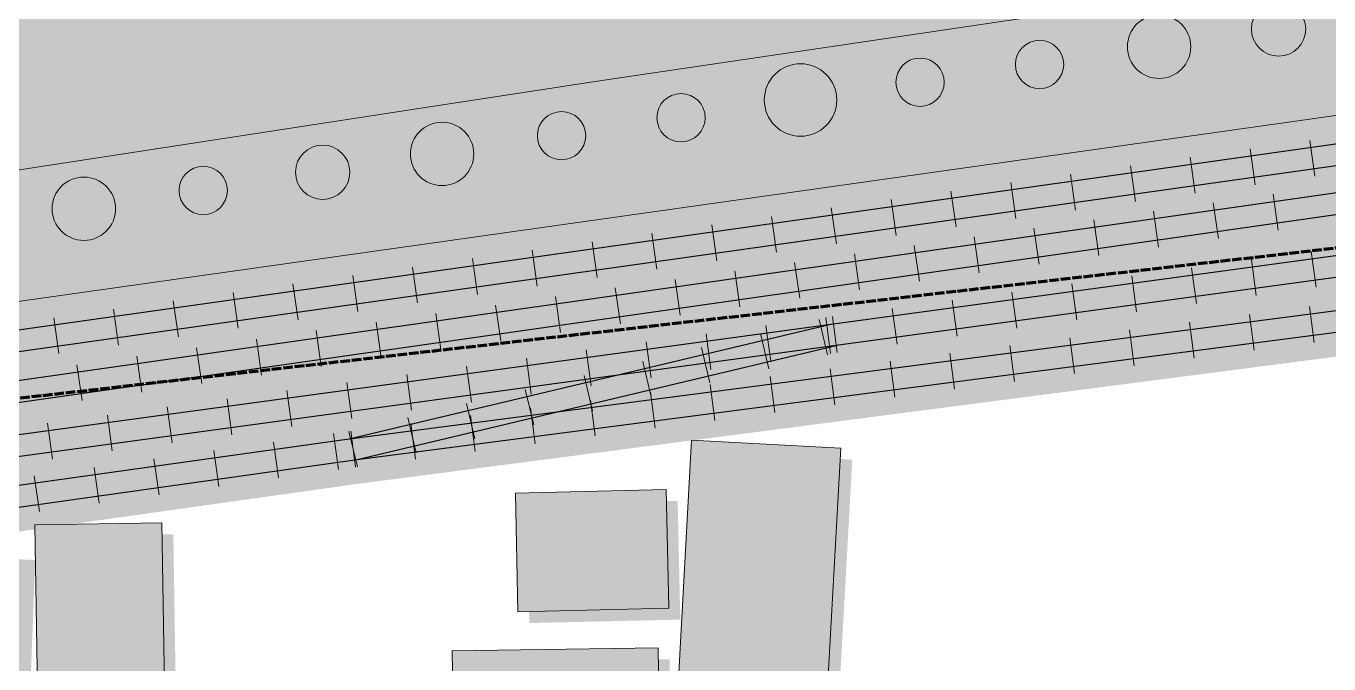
# Model space of a CAD drawing. Header units: metres. Extents: x 305859 to 307221, y 9155922 to 9156786.
# Drawn here: x 306656 to 306742.2, y 9156100.6 to 9156142.8 of the extents above; entities that cross this region are included whole.
import ezdxf

# ---------------------------------------------------------------- set-up
doc = ezdxf.new("R2010")
doc.units = ezdxf.units.M
doc.linetypes.add('DASHED2', pattern=[0.762, 0.635, -0.127])
for name, color, linetype, lineweight, true_color in [('B-BAYANGAN', 7, 'Continuous', 0, 0x76786c), ('B-DELINEASI', 7, 'DASHED2', 70, 0xc800c8), ('K-BANGUNAN_LUAR_TAPAK', 7, 'Continuous', 9, 0xdedede), ('K-REL_BALAS', 7, 'Continuous', 0, 0xb0a89c), ('K-REL_BANTALAN', 7, 'Continuous', 9, 0x5a5a5a), ('K-REL_KA', 7, 'Continuous', 25, 0x282828), ('V-POHON_PENEDUH', 7, 'Continuous', 13, 0x288232)]:
    doc.layers.add(name, color=color, linetype=linetype, lineweight=lineweight, true_color=true_color)
doc.layers.add('G-PERKERASAN', color=7, linetype='Continuous')
doc.layers.add('V-RTH_SEMPADAN', color=7, linetype='Continuous')

# ---------------------------------------------------------------- blocks, each defined once
blk = doc.blocks.new('POHON')
at = {"true_color": 0x3e843e}
h = blk.add_hatch(color=97, dxfattribs=at)
h.dxf.hatch_style = 1
edge = h.paths.add_edge_path()
edge.add_arc((0, 0.78), 0.32, 0, 360)
at = {"true_color": 0x347638}
h = blk.add_hatch(color=97, dxfattribs=at)
h.dxf.hatch_style = 1
edge = h.paths.add_edge_path()
edge.add_arc((0, 0), 1, 0, 360)
at = {"true_color": 0x3e843e}
h = blk.add_hatch(color=97, dxfattribs=at)
h.dxf.hatch_style = 1
edge = h.paths.add_edge_path()
edge.add_arc((-0.552, 0.552), 0.32, 0, 360)
at = {"true_color": 0x62a556}
h = blk.add_hatch(color=85, dxfattribs=at)
h.dxf.hatch_style = 1
edge = h.paths.add_edge_path()
edge.add_arc((-0.2, 0.22), 0.55, 0, 360)
at = {"true_color": 0x3e843e}
h = blk.add_hatch(color=97, dxfattribs=at)
h.dxf.hatch_style = 1
edge = h.paths.add_edge_path()
edge.add_arc((0.552, 0.552), 0.32, 0, 360)
at = {"true_color": 0x697060}
h = blk.add_hatch(color=251, dxfattribs=at)
h.dxf.hatch_style = 1
edge = h.paths.add_edge_path()
edge.add_arc((0.38, -0.38), 1, 0, 360)
at = {"true_color": 0x3e843e}
h = blk.add_hatch(color=97, dxfattribs=at)
h.dxf.hatch_style = 1
edge = h.paths.add_edge_path()
edge.add_arc((-0.78, 0), 0.32, 0, 360)
h = blk.add_hatch(color=97, dxfattribs=at)
h.dxf.hatch_style = 1
edge = h.paths.add_edge_path()
edge.add_arc((0.78, 0), 0.32, 0, 360)
h = blk.add_hatch(color=97, dxfattribs=at)
h.dxf.hatch_style = 1
edge = h.paths.add_edge_path()
edge.add_arc((-0.552, -0.552), 0.32, 0, 360)
h = blk.add_hatch(color=97, dxfattribs=at)
h.dxf.hatch_style = 1
edge = h.paths.add_edge_path()
edge.add_arc((0.552, -0.552), 0.32, 0, 360)
h = blk.add_hatch(color=97, dxfattribs=at)
h.dxf.hatch_style = 1
edge = h.paths.add_edge_path()
edge.add_arc((0, -0.78), 0.32, 0, 360)
at = {"color": 99, "lineweight": 9, "true_color": 0x235528}
blk.add_circle((0, 0), 1, dxfattribs=at)

msp = doc.modelspace()

# ---------------------------------------------------------------- hatches: boundary and pattern name
at = {"layer": 'B-BAYANGAN', "true_color": 0x76786c}
h = msp.add_hatch(color=8, dxfattribs=at)
h.dxf.hatch_style = 1
h.paths.add_polyline_path([(306683.383, 9156165.306), (306684.535, 9156156.32), (306687.291, 9156156.603), (306688.566, 9156144.207), (306666.182, 9156141.905), (306664.907, 9156154.301), (306667.991, 9156154.618), (306666.892, 9156163.191), (306683.383, 9156165.306)])
h = msp.add_hatch(color=8, dxfattribs=at)
h.dxf.hatch_style = 1
h.paths.add_polyline_path([(306700.801, 9156114.638), (306710.69, 9156114.092), (306709.651, 9156095.418), (306699.773, 9156095.964), (306700.801, 9156114.638)])
h = msp.add_hatch(color=8, dxfattribs=at)
h.dxf.hatch_style = 1
h.paths.add_polyline_path([(306689.129, 9156111.128), (306699.126, 9156111.357), (306699.301, 9156103.494), (306689.304, 9156103.265), (306689.129, 9156111.128)])
h = msp.add_hatch(color=8, dxfattribs=at)
h.dxf.hatch_style = 1
h.paths.add_polyline_path([(306657.313, 9156109.019), (306665.732, 9156109.153), (306665.925, 9156096.954), (306657.517, 9156096.821), (306657.313, 9156109.019)])
h = msp.add_hatch(color=8, dxfattribs=at)
h.dxf.hatch_style = 1
h.paths.add_polyline_path([(306644.12, 9156107.904), (306656.591, 9156107.446), (306656.083, 9156094.094), (306643.612, 9156094.552), (306644.12, 9156107.904)])
h = msp.add_hatch(color=8, dxfattribs=at)
h.dxf.hatch_style = 1
h.paths.add_polyline_path([(306684.945, 9156100.682), (306698.594, 9156100.87), (306698.904, 9156079.038), (306685.266, 9156078.85), (306684.945, 9156100.682)])
at = {"layer": 'G-PERKERASAN', "true_color": 0xe0ded9}
h = msp.add_hatch(color=254, dxfattribs=at)
h.dxf.hatch_style = 1
h.paths.add_polyline_path([(306908.991, 9156199.224), (306871.946, 9156198.019), (306868.838, 9156144.144), (306843.973, 9156139.654), (306613.966, 9156113.407), (306520.721, 9156109.954), (306448.831, 9156118.111), (306448.831, 9156123.174), (306477.156, 9156118.515), (306520.147, 9156115.685), (306566.866, 9156115.258), (306613.832, 9156118.698), (306780.378, 9156142.221), (306834.175, 9156150.611), (306834.206, 9156150.614), (306834.236, 9156150.619), (306836.67, 9156150.94), (306832.652, 9156160.25), (306794.325, 9156155.537), (306785.065, 9156153.865), (306754.667, 9156148.377), (306749.086, 9156147.369), (306735.941, 9156145.416), (306694.109, 9156139.201), (306682.572, 9156137.435), (306647.045, 9156131.998), (306596.424, 9156127.396), (306534.299, 9156127.396), (306532.491, 9156127.582), (306527.336, 9156128.112), (306527.76, 9156145.94), (306529.801, 9156231.677), (306512.264, 9156228.096), (306472.743, 9156232.048), (306466.174, 9156213.241), (306448.831, 9156196.713), (306448.831, 9156532.371), (306504.834, 9156523.084), (306572.178, 9156510.306), (306677.166, 9156490.276), (306781.809, 9156471.972), (306833.432, 9156467.309), (306884.355, 9156462.71), (306888.869, 9156462.302), (306908.991, 9156460.229), (306908.991, 9156405.135), (306880.738, 9156410.367), (306872.191, 9156289.958), (306880.063, 9156289.504), (306887.261, 9156399.075), (306908.991, 9156395.952), (306908.991, 9156283.201), (306908.991, 9156208.942), (306891.749, 9156208.374), (306886.184, 9156208.191), (306882.096, 9156208.056), (306881.637, 9156222), (306879.908, 9156222), (306879.787, 9156200), (306885.632, 9156200.303), (306885.601, 9156199.857), (306906.625, 9156201.392), (306908.7, 9156201.5), (306908.991, 9156201.535), (306908.991, 9156199.224)])
at = {"layer": 'K-BANGUNAN_LUAR_TAPAK', "true_color": 0xececea}
h = msp.add_hatch(color=7, dxfattribs=at)
h.dxf.hatch_style = 1
h.paths.add_polyline_path([(306700.051, 9156115.388), (306709.94, 9156114.842), (306708.901, 9156096.168), (306699.023, 9156096.714), (306700.051, 9156115.388)])
h = msp.add_hatch(color=7, dxfattribs=at)
h.dxf.hatch_style = 1
h.paths.add_polyline_path([(306688.379, 9156111.878), (306698.376, 9156112.107), (306698.551, 9156104.244), (306688.554, 9156104.015), (306688.379, 9156111.878)])
h = msp.add_hatch(color=7, dxfattribs=at)
h.dxf.hatch_style = 1
h.paths.add_polyline_path([(306656.563, 9156109.769), (306664.982, 9156109.903), (306665.175, 9156097.704), (306656.767, 9156097.571), (306656.563, 9156109.769)])
h = msp.add_hatch(color=7, dxfattribs=at)
h.dxf.hatch_style = 1
h.paths.add_polyline_path([(306684.195, 9156101.432), (306697.844, 9156101.62), (306698.154, 9156079.788), (306684.516, 9156079.6), (306684.195, 9156101.432)])
at = {"layer": 'K-REL_BALAS', "true_color": 0xbeb8ae}
h = msp.add_hatch(color=9, dxfattribs=at)
h.dxf.hatch_style = 1
h.paths.add_polyline_path([(306482.161, 9156097.69), (306501.605, 9156097.161), (306542.586, 9156099.524), (306542.389, 9156102.187), (306542.282, 9156103.623), (306568.72, 9156105.583), (306591.588, 9156108.692), (306569.682, 9156106.674), (306569.612, 9156106.669), (306569.549, 9156106.666), (306569.479, 9156106.664), (306524.347, 9156106.469), (306524.303, 9156106.47), (306524.264, 9156106.471), (306524.22, 9156106.472), (306482.161, 9156108.597), (306482.161, 9156113.243), (306482.947, 9156113.203), (306482.161, 9156113.255), (306482.161, 9156117.905), (306520.136, 9156115.405), (306566.875, 9156114.978), (306613.861, 9156118.419), (306780.42, 9156141.945), (306829.435, 9156149.588), (306829.435, 9156141.095), (306798.465, 9156136.759), (306829.435, 9156140.936), (306829.435, 9156132.191), (306677.953, 9156112.489), (306592.693, 9156100.464), (306592.687, 9156100.464), (306592.682, 9156100.463), (306592.676, 9156100.462), (306557.241, 9156095.728), (306557.181, 9156095.721), (306557.127, 9156095.716), (306557.067, 9156095.712), (306501.774, 9156092.523), (306501.706, 9156092.52), (306501.645, 9156092.519), (306501.577, 9156092.52), (306482.161, 9156093.048), (306482.161, 9156097.69)])
at = {"layer": 'V-RTH_SEMPADAN', "true_color": 0xb0d48c}
h = msp.add_hatch(color=63, dxfattribs=at)
h.dxf.hatch_style = 1
h.paths.add_polyline_path([(306647.045, 9156131.998), (306682.572, 9156137.435), (306694.109, 9156139.201), (306735.941, 9156145.416), (306749.086, 9156147.369), (306754.667, 9156148.377), (306785.065, 9156153.865), (306794.325, 9156155.537), (306832.652, 9156160.25), (306836.67, 9156150.94), (306834.236, 9156150.619), (306834.206, 9156150.614), (306834.175, 9156150.611), (306780.378, 9156142.221), (306613.832, 9156118.698), (306566.866, 9156115.258), (306520.147, 9156115.685), (306477.156, 9156118.515), (306436.749, 9156125.161), (306410.262, 9156131.502), (306383.405, 9156139.9), (306322.399, 9156163.64), (306271.817, 9156192.257), (306234.968, 9156217.091), (306194.5, 9156250.984), (306167.575, 9156277.281), (306143.497, 9156304.591), (306106.944, 9156354.872), (306104.259, 9156359.574), (306127.354, 9156361.253), (306133.406, 9156338.556), (306160.586, 9156296.707), (306193.374, 9156263.487), (306216.24, 9156242.779), (306246.009, 9156220.776), (306288.72, 9156190.576), (306332.726, 9156171.593), (306393.989, 9156155.199), (306486.314, 9156132.333), (306532.491, 9156127.582), (306534.299, 9156127.396), (306596.424, 9156127.396), (306647.045, 9156131.998)])
at = {"layer": 'V-RTH_SEMPADAN', "true_color": 0x8ab66c}
h = msp.add_hatch(dxfattribs=at)
h.set_pattern_fill('GRASS', color=83, scale=0.35)
h.paths.add_polyline_path([(306647.045, 9156131.998), (306682.572, 9156137.435), (306694.109, 9156139.201), (306735.941, 9156145.416), (306749.086, 9156147.369), (306754.667, 9156148.377), (306785.065, 9156153.865), (306794.325, 9156155.537), (306832.652, 9156160.25), (306836.67, 9156150.94), (306834.236, 9156150.619), (306834.206, 9156150.614), (306834.175, 9156150.611), (306780.378, 9156142.221), (306613.832, 9156118.698), (306566.866, 9156115.258), (306520.147, 9156115.685), (306477.156, 9156118.515), (306436.749, 9156125.161), (306410.262, 9156131.502), (306383.405, 9156139.9), (306322.399, 9156163.64), (306271.817, 9156192.257), (306234.968, 9156217.091), (306194.5, 9156250.984), (306167.575, 9156277.281), (306143.497, 9156304.591), (306106.944, 9156354.872), (306104.259, 9156359.574), (306127.354, 9156361.253), (306133.406, 9156338.556), (306160.586, 9156296.707), (306193.374, 9156263.487), (306216.24, 9156242.779), (306246.009, 9156220.776), (306288.72, 9156190.576), (306332.726, 9156171.593), (306393.989, 9156155.199), (306486.314, 9156132.333), (306532.491, 9156127.582), (306534.299, 9156127.396), (306596.424, 9156127.396), (306647.045, 9156131.998)])

# ---------------------------------------------------------------- linework, layer by layer
at = {"layer": 'B-DELINEASI'}
msp.add_lwpolyline([(307044.811, 9156445.344), (307040.22, 9156386.794), (307034.792, 9156282.996), (307033.552, 9156256.861), (307033.552, 9156224.798), (307008.361, 9156221.849), (306994.202, 9156219.777), (306994.202, 9156214.251), (306986.259, 9156211.833), (306955.522, 9156207.689), (306947.234, 9156203.199), (306914.425, 9156199.401), (306871.946, 9156198.019), (306868.838, 9156144.144), (306843.973, 9156139.654), (306613.966, 9156113.407), (306520.721, 9156109.954), (306423.331, 9156121.005), (306333.538, 9156153.468)], dxfattribs=at)
at = {"layer": 'K-BANGUNAN_LUAR_TAPAK', "color": 253, "lineweight": 9, "true_color": 0xb0b0ae}
for points in [[(306700.051, 9156115.388), (306709.94, 9156114.842), (306708.901, 9156096.168), (306699.023, 9156096.714), (306700.051, 9156115.388)], [(306688.379, 9156111.878), (306698.376, 9156112.107), (306698.551, 9156104.244), (306688.554, 9156104.015), (306688.379, 9156111.878)], [(306656.563, 9156109.769), (306664.982, 9156109.903), (306665.175, 9156097.704), (306656.767, 9156097.571), (306656.563, 9156109.769)], [(306684.195, 9156101.432), (306697.844, 9156101.62), (306698.154, 9156079.788), (306684.516, 9156079.6), (306684.195, 9156101.432)]]:
    msp.add_lwpolyline(points, close=True, dxfattribs=at)
at = {"layer": 'K-REL_BANTALAN'}
for points in [[(306740.985, 9156135.244), (306741.321, 9156132.867)], [(306733.064, 9156134.125), (306733.399, 9156131.748)], [(306737.024, 9156134.684), (306737.36, 9156132.308)], [(306725.142, 9156133.006), (306725.478, 9156130.63)], [(306729.103, 9156133.565), (306729.439, 9156131.189)], [(306721.182, 9156132.447), (306721.517, 9156130.07)], [(306713.26, 9156131.328), (306713.596, 9156128.951)], [(306717.221, 9156131.887), (306717.557, 9156129.511)], [(306738.891, 9156129.303), (306738.552, 9156131.679)], [(306709.3, 9156130.768), (306709.635, 9156128.392)], [(306730.972, 9156128.173), (306730.633, 9156130.549)], [(306734.932, 9156128.738), (306734.593, 9156131.114)], [(306701.378, 9156129.649), (306701.714, 9156127.273)], [(306705.339, 9156130.209), (306705.675, 9156127.832)], [(306727.012, 9156127.608), (306726.673, 9156129.984)], [(306697.418, 9156129.09), (306697.753, 9156126.714)], [(306719.092, 9156126.478), (306718.753, 9156128.854)], [(306723.052, 9156127.043), (306722.713, 9156129.419)], [(306689.496, 9156127.971), (306689.832, 9156125.595)], [(306693.457, 9156128.531), (306693.793, 9156126.154)], [(306715.132, 9156125.913), (306714.793, 9156128.289)], [(306741.404, 9156125.508), (306741.08, 9156127.886)], [(306685.536, 9156127.412), (306685.871, 9156125.035)], [(306707.212, 9156124.783), (306706.873, 9156127.159)], [(306711.172, 9156125.348), (306710.833, 9156127.724)], [(306737.44, 9156124.969), (306737.117, 9156127.347)], [(306677.614, 9156126.293), (306677.95, 9156123.916)], [(306681.575, 9156126.852), (306681.911, 9156124.476)], [(306703.252, 9156124.218), (306702.913, 9156126.594)], [(306729.513, 9156123.89), (306729.19, 9156126.268)], [(306733.477, 9156124.429), (306733.153, 9156126.807)], [(306673.653, 9156125.733), (306673.989, 9156123.357)], [(306695.333, 9156123.088), (306694.994, 9156125.464)], [(306699.292, 9156123.653), (306698.953, 9156126.029)], [(306725.55, 9156123.351), (306725.226, 9156125.729)], [(306665.732, 9156124.615), (306666.068, 9156122.238)], [(306669.693, 9156125.174), (306670.028, 9156122.798)], [(306691.373, 9156122.523), (306691.034, 9156124.899)], [(306717.623, 9156122.272), (306717.299, 9156124.65)], [(306721.586, 9156122.812), (306721.263, 9156125.19)], [(306661.771, 9156124.055), (306662.107, 9156121.679)], [(306683.453, 9156121.393), (306683.114, 9156123.769)], [(306687.413, 9156121.958), (306687.074, 9156124.334)], [(306709.254, 9156121.134), (306708.931, 9156123.512)], [(306709.696, 9156121.194), (306709.372, 9156123.572)], [(306713.659, 9156121.733), (306713.336, 9156124.111)], [(306737.295, 9156121.336), (306736.985, 9156123.716)], [(306741.262, 9156121.852), (306740.952, 9156124.232)], [(306657.811, 9156123.496), (306658.146, 9156121.119)], [(306679.493, 9156120.828), (306679.154, 9156123.204)], [(306705.29, 9156120.595), (306704.967, 9156122.973)], [(306709.049, 9156121.034), (306708.493, 9156123.369)], [(306729.362, 9156120.304), (306729.052, 9156122.684)], [(306733.328, 9156120.82), (306733.019, 9156123.2)], [(306671.573, 9156119.698), (306671.234, 9156122.074)], [(306675.533, 9156120.263), (306675.194, 9156122.639)], [(306697.363, 9156119.518), (306697.04, 9156121.896)], [(306701.327, 9156120.056), (306701.003, 9156122.434)], [(306705.158, 9156120.107), (306704.602, 9156122.442)], [(306725.395, 9156119.789), (306725.086, 9156122.169)], [(306663.653, 9156118.568), (306663.314, 9156120.944)], [(306667.613, 9156119.133), (306667.274, 9156121.509)], [(306693.4, 9156118.979), (306693.076, 9156121.357)], [(306701.266, 9156119.18), (306700.71, 9156121.515)], [(306717.462, 9156118.757), (306717.153, 9156121.137)], [(306721.429, 9156119.273), (306721.119, 9156121.653)], [(306659.694, 9156118.003), (306659.355, 9156120.379)], [(306685.472, 9156117.901), (306685.149, 9156120.279)], [(306689.436, 9156118.44), (306689.113, 9156120.818)], [(306697.375, 9156118.254), (306696.819, 9156120.589)], [(306709.529, 9156117.725), (306709.219, 9156120.105)], [(306713.495, 9156118.241), (306713.186, 9156120.621)], [(306677.545, 9156116.824), (306677.222, 9156119.202)], [(306681.509, 9156117.362), (306681.186, 9156119.741)], [(306693.484, 9156117.327), (306692.928, 9156119.662)], [(306705.562, 9156117.209), (306705.253, 9156119.589)], [(306673.582, 9156116.285), (306673.259, 9156118.663)], [(306689.593, 9156116.4), (306689.037, 9156118.735)], [(306697.629, 9156116.177), (306697.32, 9156118.557)], [(306701.596, 9156116.693), (306701.286, 9156119.073)], [(306665.655, 9156115.207), (306665.331, 9156117.586)], [(306669.618, 9156115.746), (306669.295, 9156118.124)], [(306685.702, 9156115.474), (306685.146, 9156117.809)], [(306689.696, 9156115.146), (306689.386, 9156117.525)], [(306693.662, 9156115.661), (306693.353, 9156118.041)], [(306661.691, 9156114.669), (306661.368, 9156117.047)], [(306681.811, 9156114.547), (306681.255, 9156116.882)], [(306685.729, 9156114.63), (306685.42, 9156117.01)], [(306657.728, 9156114.13), (306657.404, 9156116.508)], [(306676.669, 9156113.439), (306676.334, 9156115.815)], [(306677.919, 9156113.62), (306677.363, 9156115.955)], [(306677.796, 9156113.598), (306677.487, 9156115.978)], [(306681.763, 9156114.114), (306681.453, 9156116.494)], [(306672.708, 9156112.88), (306672.373, 9156115.257)], [(306664.786, 9156111.763), (306664.451, 9156114.139)], [(306668.747, 9156112.322), (306668.412, 9156114.698)], [(306660.826, 9156111.204), (306660.49, 9156113.581)], [(306656.865, 9156110.646), (306656.53, 9156113.022)]]:
    msp.add_lwpolyline(points, dxfattribs=at)
at = {"layer": 'K-REL_KA'}
for points in [[(306780.659, 9156140.363), (306614.032, 9156116.828), (306566.926, 9156113.377), (306520.076, 9156113.805), (306476.941, 9156116.645), (306436.377, 9156123.317), (306409.762, 9156129.689), (306382.783, 9156138.125), (306321.591, 9156161.937), (306270.827, 9156190.657), (306233.836, 9156215.587), (306193.238, 9156249.589), (306166.211, 9156275.985), (306142.028, 9156303.414), (306105.362, 9156353.85), (306090.557, 9156379.779), (306075.643, 9156410.93), (306041.702, 9156495.165), (306017.185, 9156566.43)], [(306012.06, 9156564.83), (306036.909, 9156493.311), (306070.514, 9156409.884), (306086.269, 9156377.867), (306102.418, 9156350.409), (306137.361, 9156301.192), (306162.795, 9156272.431), (306189.769, 9156245.724), (306230.45, 9156211.496), (306269.389, 9156186.193), (306321.24, 9156155.611), (306383.081, 9156133.328), (306407.521, 9156125.674), (306434.52, 9156118.808), (306481.453, 9156111.677), (306524.354, 9156109.51), (306569.434, 9156109.704), (306621.637, 9156114.513), (306775.929, 9156136.527)], [(305860.231, 9156248.481), (305946.303, 9156219.389), (306110.767, 9156163.831), (306197.153, 9156136.207), (306257.271, 9156119.473), (306315.047, 9156107.147), (306420.688, 9156097.761), (306501.629, 9156095.559), (306556.865, 9156098.745), (306592.271, 9156103.475), (306677.541, 9156115.501)], [(305859.769, 9156247.117), (305945.842, 9156218.025), (306110.311, 9156162.465), (306110.322, 9156162.461), (306196.727, 9156134.831), (306196.754, 9156134.823), (306256.906, 9156118.08), (306256.949, 9156118.069), (306314.789, 9156105.729), (306314.875, 9156105.716), (306420.583, 9156096.325), (306420.627, 9156096.322), (306501.621, 9156094.119), (306501.682, 9156094.12), (306556.975, 9156097.309), (306557.029, 9156097.314), (306592.465, 9156102.048), (306592.47, 9156102.049), (306677.742, 9156114.075)], [(306677.548, 9156115.502), (306870.393, 9156140.583), (307006.69, 9156161.441)], [(306677.734, 9156114.074), (306870.587, 9156139.156), (306870.603, 9156139.158), (307006.908, 9156160.018)], [(306780.861, 9156138.937), (306614.209, 9156115.398), (306614.161, 9156115.393), (306567.001, 9156111.939), (306566.942, 9156111.937), (306520.043, 9156112.366), (306520.002, 9156112.367), (306476.811, 9156115.211), (306476.742, 9156115.219), (306436.117, 9156121.9), (306436.067, 9156121.91), (306409.403, 9156128.294)], [(306407.147, 9156124.283), (306434.199, 9156117.403), (306434.268, 9156117.389), (306481.273, 9156110.248), (306481.345, 9156110.24), (306524.301, 9156108.07), (306524.34, 9156108.069), (306569.472, 9156108.264), (306569.535, 9156108.267), (306621.787, 9156113.08), (306621.823, 9156113.085), (306776.132, 9156135.102)], [(306709.437, 9156123.096), (306744.464, 9156127.862)], [(306709.631, 9156121.67), (306744.658, 9156126.435)], [(306542.4, 9156102.027), (306568.887, 9156103.991), (306709.437, 9156123.096)], [(306677.475, 9156115.488), (306709.367, 9156123.083)], [(306542.507, 9156100.591), (306569.016, 9156102.557), (306569.059, 9156102.561), (306709.631, 9156121.67)], [(306677.808, 9156114.087), (306709.701, 9156121.683)]]:
    msp.add_lwpolyline(points, dxfattribs=at)
at = {"layer": 'V-RTH_SEMPADAN', "color": 65, "lineweight": 9, "true_color": 0x89a56d}
for points in [[(306393.989, 9156155.199), (306486.314, 9156132.333), (306532.491, 9156127.582), (306534.299, 9156127.396), (306596.424, 9156127.396), (306647.045, 9156131.998), (306647.045, 9156131.998), (306682.572, 9156137.435), (306694.109, 9156139.201), (306735.941, 9156145.416), (306749.086, 9156147.369)], [(306780.378, 9156142.221), (306613.832, 9156118.698), (306566.866, 9156115.258), (306520.147, 9156115.685), (306477.156, 9156118.515), (306436.749, 9156125.161), (306410.262, 9156131.502)]]:
    msp.add_lwpolyline(points, dxfattribs=at)

# ---------------------------------------------------------------- block references
at = {"layer": 'V-POHON_PENEDUH'}
for p, xscale, yscale, rotation in [((306731.002, 9156141.447), 2.1, 2.1, 228.5868589342561), ((306738.915, 9156142.623), 1.8, 1.8, 89.75689790825469), ((306723.089, 9156140.272), 1.6, 1.6, 300.4833581917893), ((306715.176, 9156139.096), 1.6, 1.6, 101.0295736537542), ((306707.262, 9156137.92), 2.4, 2.4, 272.0363016356221), ((306699.349, 9156136.745), 1.6, 1.6, 129.8553566124259), ((306691.438, 9156135.555), 1.6, 1.6, 141.4437775347976), ((306683.53, 9156134.345), 2.1, 2.1, 91.1563978642219), ((306675.622, 9156133.134), 1.8, 1.8, 256.6884836868925), ((306659.807, 9156130.714), 2.1, 2.1, 302.0798860741663), ((306667.715, 9156131.924), 1.6, 1.6, 338.3571694307296)]:
    msp.add_blockref('POHON', p, dxfattribs=dict(at, xscale=xscale, yscale=yscale, rotation=rotation))

doc.saveas('drawing.dxf')
